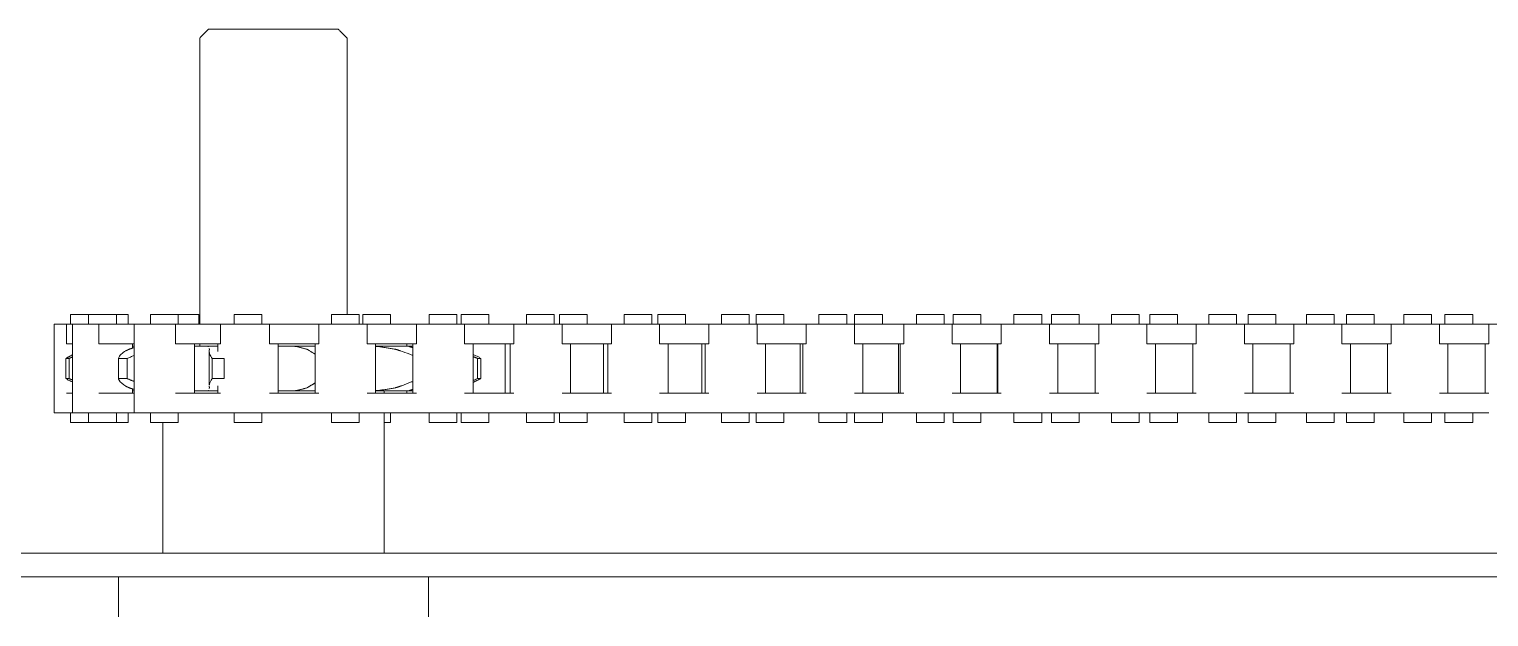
# Model space of a CAD drawing. Header units: inches. Extents: x 0.8 to 33.3, y 1.3 to 20.5.
# Drawn here: x 25.695 to 27.549, y 10.433 to 11.179 of the extents above; entities that cross this region are included whole.
import ezdxf

# ---------------------------------------------------------------- set-up
doc = ezdxf.new("R2010")
doc.units = ezdxf.units.IN
doc.header["$MEASUREMENT"] = 0

msp = doc.modelspace()

# ---------------------------------------------------------------- linework, layer by layer
at = {"color": 7, "linetype": 'Continuous', "lineweight": 15}
for p, q in [((25.923053, 11.178947), (26.087803, 11.178947)), ((25.747606, 10.816822), (25.770703, 10.816822)), ((25.770703, 10.816822), (25.805953, 10.816822)), ((25.805953, 10.816822), (25.817609, 10.816822)), ((25.817609, 10.816822), (25.821006, 10.816822)), ((25.849176, 10.816822), (25.884426, 10.816822)), ((25.884426, 10.816822), (25.900427, 10.816822)), ((25.900427, 10.816822), (25.910706, 10.816822)), ((25.990763, 10.816822), (25.955513, 10.816822)), ((26.114585, 10.816822), (26.079335, 10.816822)), ((26.11888, 10.816822), (26.135101, 10.816822)), ((26.135101, 10.816822), (26.15413, 10.816822)), ((26.238407, 10.816822), (26.203157, 10.816822)), ((26.243849, 10.816822), (26.260071, 10.816822)), ((26.260071, 10.816822), (26.279099, 10.816822)), ((26.362229, 10.816822), (26.326979, 10.816822)), ((26.368819, 10.816822), (26.38504, 10.816822)), ((26.38504, 10.816822), (26.404069, 10.816822)), ((26.486051, 10.816822), (26.450801, 10.816822)), ((26.493789, 10.816822), (26.51001, 10.816822)), ((26.51001, 10.816822), (26.529039, 10.816822)), ((26.609873, 10.816822), (26.574623, 10.816822)), ((26.618758, 10.816822), (26.63498, 10.816822)), ((26.63498, 10.816822), (26.654008, 10.816822)), ((26.733694, 10.816822), (26.698445, 10.816822)), ((26.743728, 10.816822), (26.759949, 10.816822)), ((26.759949, 10.816822), (26.778978, 10.816822)), ((26.857517, 10.816822), (26.822266, 10.816822)), ((26.868698, 10.816822), (26.884919, 10.816822)), ((26.884919, 10.816822), (26.903948, 10.816822)), ((26.981338, 10.816822), (26.946088, 10.816822)), ((26.993667, 10.816822), (27.009889, 10.816822)), ((27.009889, 10.816822), (27.028917, 10.816822)), ((27.10516, 10.816822), (27.06991, 10.816822)), ((27.118637, 10.816822), (27.134858, 10.816822)), ((27.134858, 10.816822), (27.153887, 10.816822)), ((27.228982, 10.816822), (27.193732, 10.816822)), ((27.243606, 10.816822), (27.259828, 10.816822)), ((27.259828, 10.816822), (27.278857, 10.816822)), ((27.352804, 10.816822), (27.317554, 10.816822)), ((27.368576, 10.816822), (27.384797, 10.816822)), ((27.384797, 10.816822), (27.403826, 10.816822)), ((27.476626, 10.816822), (27.441376, 10.816822)), ((27.493546, 10.816822), (27.509767, 10.816822)), ((27.509767, 10.816822), (27.528796, 10.816822)), ((25.726981, 10.804322), (25.742691, 10.804322)), ((25.742691, 10.779322), (25.742691, 10.804322)), ((25.742691, 10.804322), (25.750077, 10.804322)), ((25.750077, 10.804322), (25.783729, 10.804322)), ((25.783729, 10.779322), (25.783729, 10.804322)), ((25.783729, 10.804322), (25.828597, 10.804322)), ((25.828551, 10.804322), (25.881312, 10.804322)), ((25.881312, 10.779322), (25.881312, 10.804322)), ((25.881312, 10.804322), (25.938351, 10.804322)), ((25.938351, 10.779322), (25.938351, 10.804322)), ((26.000697, 10.804322), (25.938351, 10.804322)), ((26.000697, 10.804322), (26.000697, 10.779322)), ((26.000697, 10.804322), (26.063237, 10.804322)), ((26.063237, 10.779322), (26.063237, 10.804322)), ((26.124519, 10.804322), (26.063237, 10.804322)), ((26.124519, 10.804322), (26.124519, 10.779322)), ((26.124519, 10.804322), (26.187059, 10.804322)), ((26.187059, 10.779322), (26.187059, 10.804322)), ((26.248341, 10.804322), (26.187059, 10.804322)), ((26.248341, 10.804322), (26.248341, 10.779322)), ((26.248341, 10.804322), (26.310881, 10.804322)), ((26.310881, 10.779322), (26.310881, 10.804322)), ((26.372163, 10.804322), (26.310881, 10.804322)), ((26.372163, 10.804322), (26.372163, 10.779322)), ((26.372163, 10.804322), (26.434703, 10.804322)), ((26.434703, 10.779322), (26.434703, 10.804322)), ((26.495985, 10.804322), (26.434703, 10.804322)), ((26.495985, 10.804322), (26.495985, 10.779322)), ((26.495985, 10.804322), (26.558525, 10.804322)), ((26.558525, 10.779322), (26.558525, 10.804322)), ((26.619807, 10.804322), (26.558525, 10.804322)), ((26.619807, 10.804322), (26.619807, 10.779322)), ((26.619807, 10.804322), (26.682347, 10.804322)), ((26.682347, 10.779322), (26.682347, 10.804322)), ((26.743629, 10.804322), (26.682347, 10.804322)), ((26.743629, 10.804322), (26.743629, 10.779322)), ((26.743629, 10.804322), (26.806169, 10.804322)), ((26.806169, 10.779322), (26.806169, 10.804322)), ((26.86745, 10.804322), (26.806169, 10.804322)), ((26.86745, 10.804322), (26.86745, 10.779322)), ((26.86745, 10.804322), (26.929991, 10.804322)), ((26.929991, 10.779322), (26.929991, 10.804322)), ((26.991272, 10.804322), (26.929991, 10.804322)), ((26.991272, 10.804322), (26.991272, 10.779322)), ((26.991272, 10.804322), (27.053813, 10.804322)), ((27.053813, 10.779322), (27.053813, 10.804322)), ((27.115095, 10.804322), (27.053813, 10.804322)), ((27.115095, 10.804322), (27.115095, 10.779322)), ((27.115095, 10.804322), (27.177635, 10.804322)), ((27.177635, 10.779322), (27.177635, 10.804322)), ((27.238916, 10.804322), (27.177635, 10.804322)), ((27.238916, 10.804322), (27.238916, 10.779322)), ((27.238916, 10.804322), (27.301456, 10.804322)), ((27.301456, 10.779322), (27.301456, 10.804322)), ((27.362738, 10.804322), (27.301456, 10.804322)), ((27.362738, 10.804322), (27.362738, 10.779322)), ((27.362738, 10.804322), (27.425278, 10.804322)), ((27.425278, 10.779322), (27.425278, 10.804322)), ((27.48656, 10.804322), (27.425278, 10.804322)), ((27.48656, 10.804322), (27.48656, 10.779322)), ((27.48656, 10.804322), (27.549101, 10.804322)), ((27.549101, 10.779322), (27.549101, 10.804322)), ((27.610382, 10.804322), (27.549101, 10.804322)), ((25.742691, 10.779322), (25.750077, 10.779322)), ((25.783729, 10.779322), (25.828597, 10.779322)), ((25.828551, 10.776384), (25.826577, 10.776384)), ((25.881312, 10.779322), (25.938351, 10.779322)), ((25.917838, 10.776384), (25.905051, 10.776384)), ((25.934888, 10.776384), (25.917838, 10.776384)), ((26.000697, 10.779322), (26.063237, 10.779322)), ((26.024042, 10.776384), (26.011388, 10.776384)), ((26.05871, 10.776384), (26.024042, 10.776384)), ((26.124519, 10.779322), (26.187059, 10.779322)), ((26.175751, 10.776384), (26.13521, 10.776384)), ((26.182532, 10.776384), (26.175751, 10.776384)), ((26.248341, 10.779322), (26.310881, 10.779322)), ((26.372163, 10.779322), (26.434703, 10.779322)), ((26.495985, 10.779322), (26.558525, 10.779322)), ((26.619807, 10.779322), (26.682347, 10.779322)), ((26.743629, 10.779322), (26.806169, 10.779322)), ((26.86745, 10.779322), (26.929991, 10.779322)), ((26.991272, 10.779322), (27.053813, 10.779322)), ((27.115095, 10.779322), (27.177635, 10.779322)), ((27.238916, 10.779322), (27.301456, 10.779322)), ((27.362738, 10.779322), (27.425278, 10.779322)), ((27.48656, 10.779322), (27.549101, 10.779322)), ((25.746046, 10.760884), (25.741975, 10.760884)), ((25.741975, 10.735259), (25.741975, 10.760884)), ((25.746046, 10.760884), (25.746046, 10.735259)), ((25.819618, 10.760884), (25.808497, 10.760884)), ((25.808497, 10.735259), (25.808497, 10.760884)), ((25.819618, 10.760884), (25.819618, 10.735259)), ((25.942977, 10.760884), (25.927786, 10.760884)), ((25.927786, 10.735259), (25.927786, 10.760884)), ((25.942977, 10.760884), (25.942977, 10.735259)), ((26.26888, 10.760884), (26.26481, 10.760884)), ((26.26481, 10.735259), (26.26481, 10.760884)), ((26.26888, 10.760884), (26.26888, 10.735259)), ((25.746046, 10.735259), (25.741975, 10.735259)), ((25.819618, 10.735259), (25.808497, 10.735259)), ((25.942977, 10.735259), (25.927786, 10.735259)), ((26.26888, 10.735259), (26.26481, 10.735259)), ((25.742691, 10.716822), (25.750077, 10.716822)), ((25.783729, 10.716822), (25.828551, 10.716822)), ((25.826577, 10.719759), (25.828551, 10.719759)), ((25.881312, 10.716822), (25.938351, 10.716822)), ((25.905051, 10.719759), (25.917838, 10.719759)), ((25.934888, 10.719759), (25.917838, 10.719759)), ((26.000697, 10.716822), (26.063237, 10.716822)), ((26.011388, 10.719759), (26.024042, 10.719759)), ((26.05871, 10.719759), (26.024042, 10.719759)), ((26.124519, 10.716822), (26.187059, 10.716822)), ((26.175751, 10.719759), (26.13521, 10.719759)), ((26.175751, 10.719759), (26.182532, 10.719759)), ((26.248341, 10.716822), (26.310881, 10.716822)), ((26.372163, 10.716822), (26.434703, 10.716822)), ((26.495985, 10.716822), (26.558525, 10.716822)), ((26.619807, 10.716822), (26.682347, 10.716822)), ((26.743629, 10.716822), (26.806169, 10.716822)), ((26.86745, 10.716822), (26.929991, 10.716822)), ((26.991272, 10.716822), (27.053813, 10.716822)), ((27.115095, 10.716822), (27.177635, 10.716822)), ((27.238916, 10.716822), (27.301456, 10.716822)), ((27.362738, 10.716822), (27.425278, 10.716822)), ((27.48656, 10.716822), (27.549101, 10.716822)), ((25.726981, 10.691822), (25.742237, 10.691822)), ((25.742691, 10.691822), (25.750077, 10.691822)), ((25.747606, 10.679322), (25.770703, 10.679322)), ((25.750077, 10.691822), (25.783729, 10.691822)), ((25.770703, 10.679322), (25.805953, 10.679322)), ((25.782856, 10.691822), (25.828551, 10.691822)), ((25.805953, 10.679322), (25.817609, 10.679322)), ((25.817609, 10.679322), (25.821006, 10.679322)), ((25.828551, 10.691822), (25.881312, 10.691822)), ((25.849176, 10.679322), (25.884426, 10.679322)), ((25.881312, 10.691822), (25.938351, 10.691822)), ((26.000697, 10.691822), (25.938351, 10.691822)), ((25.990763, 10.679322), (25.955513, 10.679322)), ((26.000697, 10.691822), (26.063237, 10.691822)), ((26.124519, 10.691822), (26.063237, 10.691822)), ((26.114585, 10.679322), (26.079335, 10.679322)), ((26.124519, 10.691822), (26.187059, 10.691822)), ((26.146053, 10.679322), (26.15413, 10.679322)), ((26.248341, 10.691822), (26.187059, 10.691822)), ((26.238407, 10.679322), (26.203157, 10.679322)), ((26.243849, 10.679322), (26.260071, 10.679322)), ((26.248341, 10.691822), (26.310881, 10.691822)), ((26.260071, 10.679322), (26.279099, 10.679322)), ((26.372163, 10.691822), (26.310881, 10.691822)), ((26.362229, 10.679322), (26.326979, 10.679322)), ((26.368819, 10.679322), (26.38504, 10.679322)), ((26.372163, 10.691822), (26.434703, 10.691822)), ((26.38504, 10.679322), (26.404069, 10.679322)), ((26.495985, 10.691822), (26.434703, 10.691822)), ((26.486051, 10.679322), (26.450801, 10.679322)), ((26.493789, 10.679322), (26.51001, 10.679322)), ((26.495985, 10.691822), (26.558525, 10.691822)), ((26.51001, 10.679322), (26.529039, 10.679322)), ((26.619807, 10.691822), (26.558525, 10.691822)), ((26.609873, 10.679322), (26.574623, 10.679322)), ((26.618758, 10.679322), (26.63498, 10.679322)), ((26.619807, 10.691822), (26.682347, 10.691822)), ((26.63498, 10.679322), (26.654008, 10.679322)), ((26.743728, 10.691822), (26.682347, 10.691822)), ((26.733694, 10.679322), (26.698445, 10.679322)), ((26.743629, 10.691822), (26.806169, 10.691822)), ((26.743728, 10.679322), (26.759949, 10.679322)), ((26.759949, 10.679322), (26.778978, 10.679322)), ((26.86745, 10.691822), (26.806169, 10.691822)), ((26.857517, 10.679322), (26.822266, 10.679322)), ((26.86745, 10.691822), (26.929991, 10.691822)), ((26.868698, 10.679322), (26.884919, 10.679322)), ((26.884919, 10.679322), (26.903948, 10.679322)), ((26.991272, 10.691822), (26.929991, 10.691822)), ((26.981338, 10.679322), (26.946088, 10.679322)), ((26.991272, 10.691822), (27.053813, 10.691822)), ((26.993667, 10.679322), (27.009889, 10.679322)), ((27.009889, 10.679322), (27.028917, 10.679322)), ((27.115095, 10.691822), (27.053813, 10.691822)), ((27.10516, 10.679322), (27.06991, 10.679322)), ((27.115095, 10.691822), (27.177635, 10.691822)), ((27.118637, 10.679322), (27.134858, 10.679322)), ((27.134858, 10.679322), (27.153887, 10.679322)), ((27.238916, 10.691822), (27.177635, 10.691822)), ((27.228982, 10.679322), (27.193732, 10.679322)), ((27.238916, 10.691822), (27.301456, 10.691822)), ((27.243606, 10.679322), (27.259828, 10.679322)), ((27.259828, 10.679322), (27.278857, 10.679322)), ((27.362738, 10.691822), (27.301456, 10.691822)), ((27.352804, 10.679322), (27.317554, 10.679322)), ((27.362738, 10.691822), (27.425278, 10.691822)), ((27.368576, 10.679322), (27.384797, 10.679322)), ((27.384797, 10.679322), (27.403826, 10.679322)), ((27.48656, 10.691822), (27.425278, 10.691822)), ((27.476626, 10.679322), (27.441376, 10.679322)), ((27.48656, 10.691822), (27.549101, 10.691822)), ((27.493546, 10.679322), (27.509767, 10.679322)), ((27.509767, 10.679322), (27.528796, 10.679322)), ((28.626447, 10.513634), (24.439978, 10.513634)), ((24.439978, 10.483734), (28.626447, 10.483734))]:
    msp.add_line(p, q, dxfattribs=at)
for points in [[(25.923053, 11.178947), (25.911803, 11.167697)], [(25.911803, 11.167697), (25.911803, 10.804322)], [(26.099053, 11.167697), (26.087803, 11.178947)], [(26.099053, 10.816822), (26.099053, 11.167697)], [(25.747606, 10.816822), (25.747606, 10.804322)], [(25.770703, 10.816822), (25.770703, 10.804322)], [(25.805953, 10.804322), (25.805953, 10.816822)], [(25.821006, 10.804322), (25.821006, 10.816822)], [(25.849176, 10.816822), (25.849176, 10.804322)], [(25.884426, 10.804322), (25.884426, 10.816822)], [(25.910706, 10.804322), (25.910706, 10.816822)], [(25.955513, 10.816822), (25.955513, 10.804322)], [(25.990763, 10.804322), (25.990763, 10.816822)], [(26.079335, 10.816822), (26.079335, 10.804322)], [(26.114585, 10.804322), (26.114585, 10.816822)], [(26.11888, 10.816822), (26.11888, 10.804322)], [(26.15413, 10.804322), (26.15413, 10.816822)], [(26.203157, 10.816822), (26.203157, 10.804322)], [(26.238407, 10.804322), (26.238407, 10.816822)], [(26.243849, 10.816822), (26.243849, 10.804322)], [(26.279099, 10.804322), (26.279099, 10.816822)], [(26.326979, 10.816822), (26.326979, 10.804322)], [(26.362229, 10.804322), (26.362229, 10.816822)], [(26.368819, 10.816822), (26.368819, 10.804322)], [(26.404069, 10.804322), (26.404069, 10.816822)], [(26.450801, 10.816822), (26.450801, 10.804322)], [(26.486051, 10.804322), (26.486051, 10.816822)], [(26.493789, 10.816822), (26.493789, 10.804322)], [(26.529039, 10.804322), (26.529039, 10.816822)], [(26.574623, 10.816822), (26.574623, 10.804322)], [(26.609873, 10.804322), (26.609873, 10.816822)], [(26.618758, 10.816822), (26.618758, 10.804322)], [(26.654008, 10.804322), (26.654008, 10.816822)], [(26.698445, 10.816822), (26.698445, 10.804322)], [(26.733694, 10.804322), (26.733694, 10.816822)], [(26.743728, 10.816822), (26.743728, 10.804322)], [(26.778978, 10.804322), (26.778978, 10.816822)], [(26.822266, 10.816822), (26.822266, 10.804322)], [(26.857517, 10.804322), (26.857517, 10.816822)], [(26.868698, 10.816822), (26.868698, 10.804322)], [(26.903948, 10.804322), (26.903948, 10.816822)], [(26.946088, 10.816822), (26.946088, 10.804322)], [(26.981338, 10.804322), (26.981338, 10.816822)], [(26.993667, 10.816822), (26.993667, 10.804322)], [(27.028917, 10.804322), (27.028917, 10.816822)], [(27.06991, 10.816822), (27.06991, 10.804322)], [(27.10516, 10.804322), (27.10516, 10.816822)], [(27.118637, 10.816822), (27.118637, 10.804322)], [(27.153887, 10.804322), (27.153887, 10.816822)], [(27.193732, 10.816822), (27.193732, 10.804322)], [(27.228982, 10.804322), (27.228982, 10.816822)], [(27.243606, 10.816822), (27.243606, 10.804322)], [(27.278857, 10.804322), (27.278857, 10.816822)], [(27.317554, 10.816822), (27.317554, 10.804322)], [(27.352804, 10.804322), (27.352804, 10.816822)], [(27.368576, 10.816822), (27.368576, 10.804322)], [(27.403826, 10.804322), (27.403826, 10.816822)], [(27.441376, 10.816822), (27.441376, 10.804322)], [(27.476626, 10.804322), (27.476626, 10.816822)], [(27.493546, 10.816822), (27.493546, 10.804322)], [(27.528796, 10.804322), (27.528796, 10.816822)], [(25.726981, 10.804322), (25.726981, 10.691822)], [(25.750077, 10.804322), (25.750077, 10.691822)], [(25.828551, 10.804322), (25.828551, 10.691822)], [(25.818207, 10.770657), (25.822352, 10.772628)], [(25.822352, 10.772628), (25.828551, 10.774625)], [(25.826577, 10.773989), (25.826577, 10.779322)], [(25.905051, 10.716822), (25.905051, 10.779322)], [(25.911803, 10.779322), (25.911803, 10.776384)], [(25.923825, 10.770657), (25.924264, 10.772628)], [(25.924264, 10.772628), (25.923927, 10.773466)], [(25.934888, 10.779322), (25.934888, 10.769884)], [(26.011388, 10.716822), (26.011388, 10.779322)], [(26.047924, 10.772628), (26.035163, 10.775986)], [(26.051309, 10.770657), (26.047924, 10.772628)], [(26.05871, 10.779322), (26.05871, 10.716822)], [(26.13521, 10.716822), (26.13521, 10.779322)], [(26.139445, 10.775986), (26.13521, 10.776118)], [(26.160197, 10.772628), (26.139445, 10.775986)], [(26.1665, 10.770657), (26.160197, 10.772628)], [(26.174755, 10.776384), (26.174755, 10.779322)], [(26.178081, 10.775986), (26.182532, 10.774552)], [(26.182532, 10.779322), (26.182532, 10.716822)], [(26.259032, 10.716822), (26.259032, 10.779322)], [(26.299724, 10.716822), (26.299724, 10.779322)], [(26.306354, 10.779322), (26.306354, 10.716822)], [(26.382854, 10.716822), (26.382854, 10.779322)], [(26.424694, 10.716822), (26.424694, 10.779322)], [(26.430176, 10.779322), (26.430176, 10.716822)], [(26.506676, 10.716822), (26.506676, 10.779322)], [(26.549664, 10.716822), (26.549664, 10.779322)], [(26.553998, 10.779322), (26.553998, 10.716822)], [(26.630498, 10.716822), (26.630498, 10.779322)], [(26.674633, 10.716822), (26.674633, 10.779322)], [(26.67782, 10.779322), (26.67782, 10.716822)], [(26.75432, 10.716822), (26.75432, 10.779322)], [(26.799603, 10.716822), (26.799603, 10.779322)], [(26.801641, 10.779322), (26.801641, 10.716822)], [(26.878141, 10.716822), (26.878141, 10.779322)], [(26.924573, 10.716822), (26.924573, 10.779322)], [(26.925463, 10.779322), (26.925463, 10.716822)], [(27.001963, 10.716822), (27.001963, 10.779322)], [(27.049285, 10.779322), (27.049285, 10.716822)], [(27.125785, 10.716822), (27.125785, 10.779322)], [(27.173107, 10.779322), (27.173107, 10.716822)], [(27.249607, 10.716822), (27.249607, 10.779322)], [(27.296929, 10.779322), (27.296929, 10.716822)], [(27.373429, 10.716822), (27.373429, 10.779322)], [(27.420751, 10.779322), (27.420751, 10.716822)], [(27.497251, 10.716822), (27.497251, 10.779322)], [(27.544573, 10.779322), (27.544573, 10.716822)], [(25.741975, 10.760884), (25.750077, 10.76543)], [(25.750077, 10.76265), (25.746046, 10.760884)], [(25.923716, 10.770657), (25.923716, 10.726811)], [(26.26481, 10.760884), (26.259032, 10.76319)], [(25.746046, 10.735259), (25.750077, 10.733595)], [(25.819618, 10.735259), (25.828551, 10.73156)], [(26.26888, 10.735259), (26.259032, 10.730331)], [(25.822352, 10.723515), (25.818207, 10.725486)], [(25.828551, 10.721518), (25.822352, 10.723515)], [(25.826577, 10.716822), (25.826577, 10.722154)], [(25.924264, 10.723515), (25.923825, 10.725486)], [(25.923927, 10.722677), (25.924264, 10.723515)], [(25.934888, 10.726259), (25.934888, 10.716822)], [(26.035163, 10.720157), (26.047924, 10.723515)], [(26.047924, 10.723515), (26.051309, 10.725486)], [(26.051309, 10.725486), (26.05871, 10.729916)], [(26.139445, 10.720157), (26.160197, 10.723515)], [(26.146053, 10.716822), (26.146053, 10.719759)], [(26.160197, 10.723515), (26.1665, 10.725486)], [(26.1665, 10.725486), (26.182532, 10.731726)], [(26.174755, 10.716822), (26.174755, 10.719759)], [(26.182532, 10.721591), (26.178081, 10.720157)], [(25.747606, 10.691822), (25.747606, 10.679322)], [(25.770703, 10.691822), (25.770703, 10.679322)], [(25.805953, 10.679322), (25.805953, 10.691822)], [(25.821006, 10.679322), (25.821006, 10.691822)], [(25.849176, 10.691822), (25.849176, 10.679322)], [(25.864803, 10.679322), (25.864803, 10.513634)], [(25.884426, 10.679322), (25.884426, 10.691822)], [(25.955513, 10.691822), (25.955513, 10.679322)], [(25.990763, 10.679322), (25.990763, 10.691822)], [(26.079335, 10.691822), (26.079335, 10.679322)], [(26.114585, 10.679322), (26.114585, 10.691822)], [(26.146053, 10.513634), (26.146053, 10.691822)], [(26.15413, 10.679322), (26.15413, 10.691822)], [(26.203157, 10.691822), (26.203157, 10.679322)], [(26.238407, 10.679322), (26.238407, 10.691822)], [(26.243849, 10.691822), (26.243849, 10.679322)], [(26.279099, 10.679322), (26.279099, 10.691822)], [(26.326979, 10.691822), (26.326979, 10.679322)], [(26.362229, 10.679322), (26.362229, 10.691822)], [(26.368819, 10.691822), (26.368819, 10.679322)], [(26.404069, 10.679322), (26.404069, 10.691822)], [(26.450801, 10.691822), (26.450801, 10.679322)], [(26.486051, 10.679322), (26.486051, 10.691822)], [(26.493789, 10.691822), (26.493789, 10.679322)], [(26.529039, 10.679322), (26.529039, 10.691822)], [(26.574623, 10.691822), (26.574623, 10.679322)], [(26.609873, 10.679322), (26.609873, 10.691822)], [(26.618758, 10.691822), (26.618758, 10.679322)], [(26.654008, 10.679322), (26.654008, 10.691822)], [(26.698445, 10.691822), (26.698445, 10.679322)], [(26.733694, 10.679322), (26.733694, 10.691822)], [(26.743728, 10.691822), (26.743728, 10.679322)], [(26.778978, 10.679322), (26.778978, 10.691822)], [(26.822266, 10.691822), (26.822266, 10.679322)], [(26.857517, 10.679322), (26.857517, 10.691822)], [(26.868698, 10.691822), (26.868698, 10.679322)], [(26.903948, 10.679322), (26.903948, 10.691822)], [(26.946088, 10.691822), (26.946088, 10.679322)], [(26.981338, 10.679322), (26.981338, 10.691822)], [(26.993667, 10.691822), (26.993667, 10.679322)], [(27.028917, 10.679322), (27.028917, 10.691822)], [(27.06991, 10.691822), (27.06991, 10.679322)], [(27.10516, 10.679322), (27.10516, 10.691822)], [(27.118637, 10.691822), (27.118637, 10.679322)], [(27.153887, 10.679322), (27.153887, 10.691822)], [(27.193732, 10.691822), (27.193732, 10.679322)], [(27.228982, 10.679322), (27.228982, 10.691822)], [(27.243606, 10.691822), (27.243606, 10.679322)], [(27.278857, 10.679322), (27.278857, 10.691822)], [(27.317554, 10.691822), (27.317554, 10.679322)], [(27.352804, 10.679322), (27.352804, 10.691822)], [(27.368576, 10.691822), (27.368576, 10.679322)], [(27.403826, 10.679322), (27.403826, 10.691822)], [(27.441376, 10.691822), (27.441376, 10.679322)], [(27.476626, 10.679322), (27.476626, 10.691822)], [(27.493546, 10.691822), (27.493546, 10.679322)], [(27.528796, 10.679322), (27.528796, 10.691822)], [(25.808578, 10.483734), (25.808578, 10.432784)], [(26.202278, 10.432784), (26.202278, 10.483734)]]:
    msp.add_open_spline(points, degree=1, dxfattribs=at)
for points, knots in [([(25.922914, 10.775986), (25.921799, 10.776173), (25.920555, 10.776382), (25.918095, 10.776384), (25.917838, 10.776384)], [0, 0, 0, 0, 0.89584452, 1, 1, 1, 1]), ([(26.035163, 10.775986), (26.032097, 10.776173), (26.028675, 10.776382), (26.024479, 10.776384), (26.024042, 10.776384)], [0, 0, 0, 0, 0.89579871, 1, 1, 1, 1]), ([(26.175751, 10.776384), (26.175969, 10.776359), (26.176233, 10.776328), (26.177802, 10.776038), (26.178081, 10.775986)], [0, 0, 0, 0, 0.82170206, 1, 1, 1, 1]), ([(25.808497, 10.760884), (25.809436, 10.762695), (25.811328, 10.766342), (25.815903, 10.769212), (25.818207, 10.770657)], [0, 0, 0, 0, 0.49659787, 1, 1, 1, 1]), ([(25.828551, 10.764506), (25.826999, 10.763917), (25.824122, 10.762825), (25.821038, 10.761496), (25.819618, 10.760884)], [0, 0, 0, 0, 0.53922998, 1, 1, 1, 1]), ([(25.927786, 10.760884), (25.926424, 10.762705), (25.92406, 10.765865), (25.92402, 10.768356), (25.924003, 10.769412)], [0, 0, 0, 0, 0.57635003, 1, 1, 1, 1]), ([(26.05871, 10.766096), (26.058692, 10.766106), (26.055558, 10.767887), (26.053428, 10.769276), (26.051309, 10.770657)], [0, 0, 0, 0, 0.00558762, 1, 1, 1, 1]), ([(26.182532, 10.764489), (26.181206, 10.765044), (26.175573, 10.767401), (26.170431, 10.769246), (26.1665, 10.770657)], [0, 0, 0, 0, 0.23543037, 1, 1, 1, 1]), ([(26.259032, 10.765804), (26.261449, 10.764839), (26.265185, 10.763347), (26.267916, 10.761527), (26.26888, 10.760884)], [0, 0, 0, 0, 0.64698812, 1, 1, 1, 1]), ([(25.750077, 10.731132), (25.748226, 10.73188), (25.745135, 10.733128), (25.74288, 10.734649), (25.741975, 10.735259)], [0, 0, 0, 0, 0.59877198, 1, 1, 1, 1]), ([(25.818207, 10.725486), (25.814627, 10.727993), (25.810344, 10.730992), (25.808757, 10.734658), (25.808497, 10.735259)], [0, 0, 0, 0, 0.8358754, 1, 1, 1, 1]), ([(25.924255, 10.726811), (25.924482, 10.728906), (25.924762, 10.731495), (25.927302, 10.734657), (25.927786, 10.735259)], [0, 0, 0, 0, 0.80946818, 1, 1, 1, 1]), ([(26.259032, 10.732861), (26.2596, 10.73306), (26.261637, 10.733772), (26.26348, 10.734636), (26.26481, 10.735259)], [0, 0, 0, 0, 0.27891737, 1, 1, 1, 1]), ([(25.917838, 10.719759), (25.919643, 10.719784), (25.921838, 10.719815), (25.922751, 10.720105), (25.922914, 10.720157)], [0, 0, 0, 0, 0.82169365, 1, 1, 1, 1]), ([(26.024042, 10.719759), (26.027384, 10.719784), (26.031451, 10.719815), (26.034601, 10.720105), (26.035163, 10.720157)], [0, 0, 0, 0, 0.82165441, 1, 1, 1, 1]), ([(26.13521, 10.719972), (26.135813, 10.71998), (26.137274, 10.72), (26.138642, 10.720099), (26.139445, 10.720157)], [0, 0, 0, 0, 0.41321072, 1, 1, 1, 1]), ([(26.178081, 10.720157), (26.176946, 10.71997), (26.175678, 10.719761), (26.175744, 10.719759), (26.175751, 10.719759)], [0, 0, 0, 0, 0.89583754, 1, 1, 1, 1])]:
    msp.add_open_spline(points, degree=3, knots=knots, dxfattribs=at)

doc.saveas('drawing.dxf')
